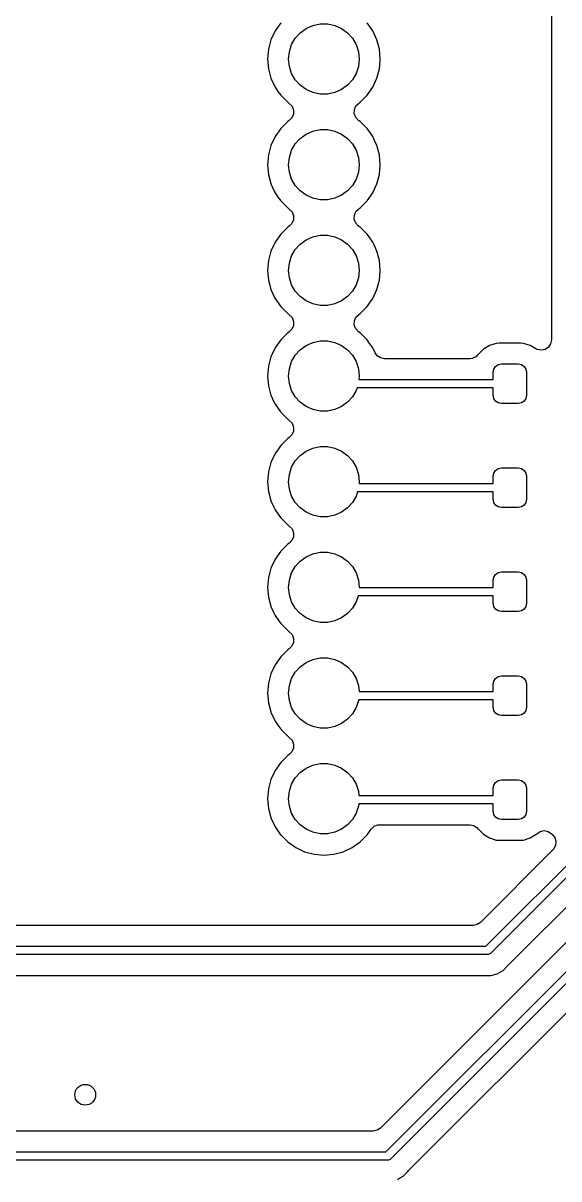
# Model space of a CAD drawing. Extents: x 17 to 170, y -181 to -32.
# Drawn here: x 133.47 to 146.35, y -122.61 to -94.83 of the extents above; entities that cross this region are included whole.
import ezdxf

# ---------------------------------------------------------------- set-up
doc = ezdxf.new("R2010")
doc.units = 0
doc.layers.add('BLACK', color=7, linetype='CONTINUOUS')

msp = doc.modelspace()

# ---------------------------------------------------------------- linework, layer by layer
at = {"layer": 'BLACK', "linetype": 'CONTINUOUS'}
for p, q in [((146.1745, -84.407585), (146.1745, -102.448276)), ((139.530961, -95.017177), (139.431098, -95.231333)), ((139.530965, -95.017169), (139.530961, -95.017177)), ((139.666504, -94.8236), (139.530965, -95.017169)), ((140.136239, -95.063327), (140.28, -94.958878)), ((140.28, -94.958878), (140.442336, -94.886602)), ((140.442336, -94.886602), (140.616151, -94.849656)), ((140.616151, -94.849656), (140.793849, -94.849656)), ((140.793849, -94.849656), (140.967664, -94.886602)), ((140.967664, -94.886602), (141.13, -94.958878)), ((141.13, -94.958878), (141.273761, -95.063327)), ((141.879035, -95.017171), (141.743495, -94.823599)), ((141.978903, -95.231337), (141.879035, -95.017171)), ((139.431097, -95.231335), (139.369935, -95.459598)), ((139.431098, -95.231333), (139.431097, -95.231335)), ((139.928486, -95.349274), (140.017336, -95.195383)), ((140.017336, -95.195383), (140.136239, -95.063327)), ((141.273761, -95.063327), (141.392664, -95.195383)), ((141.392664, -95.195383), (141.481514, -95.349274)), ((142.040063, -95.459592), (141.978903, -95.231337)), ((139.369935, -95.459598), (139.349341, -95.694994)), ((139.855, -95.695), (139.873575, -95.518275)), ((139.873575, -95.518275), (139.928486, -95.349274)), ((141.481514, -95.349274), (141.536425, -95.518275)), ((141.536425, -95.518275), (141.555, -95.695)), ((142.040063, -95.459595), (142.040063, -95.459592)), ((142.040064, -95.459598), (142.040063, -95.459595)), ((142.060659, -95.694994), (142.040064, -95.459598)), ((139.349341, -95.694994), (139.349341, -95.695005)), ((139.349341, -95.695005), (139.369935, -95.930401)), ((139.873575, -95.871725), (139.855, -95.695)), ((141.555, -95.695), (141.536425, -95.871725)), ((142.046076, -95.861684), (142.060659, -95.695005)), ((142.060659, -95.695005), (142.060659, -95.694994)), ((139.369935, -95.930401), (139.420669, -96.119747)), ((139.420669, -96.119747), (139.431097, -96.158663)), ((139.928486, -96.040726), (139.873575, -95.871725)), ((140.017336, -96.194617), (139.928486, -96.040726)), ((141.481514, -96.040726), (141.392664, -96.194617)), ((141.536425, -95.871725), (141.481514, -96.040726)), ((141.978903, -96.158663), (142.040063, -95.930408)), ((142.040063, -95.930408), (142.046076, -95.861684)), ((139.431097, -96.158663), (139.530965, -96.37283)), ((139.530965, -96.37283), (139.600528, -96.472177)), ((140.136239, -96.326673), (140.017336, -96.194617)), ((140.28, -96.431122), (140.136239, -96.326673)), ((141.273761, -96.326673), (141.13, -96.431122)), ((141.392664, -96.194617), (141.273761, -96.326673)), ((141.743495, -96.566401), (141.879035, -96.37283)), ((141.879035, -96.37283), (141.978903, -96.158663)), ((139.600528, -96.472177), (139.666505, -96.566401)), ((139.666505, -96.566401), (139.833599, -96.733495)), ((140.442336, -96.503398), (140.28, -96.431122)), ((140.616151, -96.540344), (140.442336, -96.503398)), ((140.793849, -96.540344), (140.616151, -96.540344)), ((140.967664, -96.503398), (140.793849, -96.540344)), ((141.13, -96.431122), (140.967664, -96.503398)), ((141.576401, -96.733495), (141.743495, -96.566401)), ((139.833599, -96.733495), (139.872925, -96.761031)), ((139.872925, -96.761031), (139.940107, -96.831209)), ((139.940107, -96.831209), (139.975321, -96.921758)), ((139.975321, -96.921758), (139.973202, -97.01889)), ((141.434678, -97.00824), (141.436797, -96.911108)), ((141.436797, -96.911108), (141.475925, -96.822181)), ((141.475925, -96.822181), (141.537073, -96.761032)), ((141.537073, -96.761032), (141.576401, -96.733495)), ((139.833603, -97.196501), (139.666504, -97.3636)), ((139.872928, -97.168965), (139.833603, -97.196501)), ((139.934074, -97.107818), (139.872928, -97.168965)), ((139.973202, -97.01889), (139.934074, -97.107818)), ((141.469891, -97.098789), (141.434678, -97.00824)), ((141.537074, -97.168967), (141.469891, -97.098789)), ((141.576401, -97.196505), (141.537074, -97.168967)), ((141.743495, -97.363599), (141.576401, -97.196505)), ((139.666504, -97.3636), (139.530965, -97.557169)), ((140.136239, -97.603327), (140.28, -97.498878)), ((140.28, -97.498878), (140.442336, -97.426602)), ((140.442336, -97.426602), (140.616151, -97.389656)), ((140.616151, -97.389656), (140.793849, -97.389656)), ((140.793849, -97.389656), (140.967664, -97.426602)), ((140.967664, -97.426602), (141.13, -97.498878)), ((141.13, -97.498878), (141.273761, -97.603327)), ((141.829724, -97.486747), (141.743495, -97.363599)), ((141.879034, -97.557169), (141.829724, -97.486747)), ((139.431097, -97.771335), (139.369935, -97.999598)), ((139.431098, -97.771333), (139.431097, -97.771335)), ((139.530961, -97.557177), (139.431098, -97.771333)), ((139.530965, -97.557169), (139.530961, -97.557177)), ((139.928486, -97.889274), (140.017336, -97.735383)), ((140.017336, -97.735383), (140.136239, -97.603327)), ((141.273761, -97.603327), (141.392664, -97.735383)), ((141.392664, -97.735383), (141.481514, -97.889274)), ((141.879038, -97.557177), (141.879034, -97.557169)), ((141.922556, -97.650501), (141.879038, -97.557177)), ((141.978903, -97.771337), (141.922556, -97.650501)), ((142.040063, -97.999592), (141.978903, -97.771337)), ((139.369935, -97.999598), (139.349341, -98.234994)), ((139.855, -98.235), (139.873575, -98.058275)), ((139.873575, -98.058275), (139.928486, -97.889274)), ((141.481514, -97.889274), (141.536425, -98.058275)), ((141.536425, -98.058275), (141.555, -98.235)), ((142.040063, -97.999595), (142.040063, -97.999592)), ((142.040064, -97.999598), (142.040063, -97.999595)), ((142.060659, -98.234994), (142.040064, -97.999598)), ((139.349341, -98.234994), (139.349341, -98.235005)), ((139.349341, -98.235005), (139.369935, -98.470401)), ((139.873575, -98.411725), (139.855, -98.235)), ((141.555, -98.235), (141.536425, -98.411725)), ((142.040064, -98.470401), (142.060659, -98.235005)), ((142.060659, -98.235005), (142.060659, -98.234994)), ((139.369935, -98.470401), (139.428417, -98.688663)), ((139.928486, -98.580726), (139.873575, -98.411725)), ((140.017336, -98.734617), (139.928486, -98.580726)), ((141.481514, -98.580726), (141.392664, -98.734617)), ((141.536425, -98.411725), (141.481514, -98.580726)), ((141.978903, -98.698663), (142.040063, -98.470408)), ((142.040063, -98.470408), (142.040064, -98.470401)), ((139.428417, -98.688663), (139.431097, -98.698663)), ((139.431097, -98.698663), (139.510305, -98.868524)), ((139.510305, -98.868524), (139.530965, -98.91283)), ((140.136239, -98.866673), (140.017336, -98.734617)), ((140.28, -98.971122), (140.136239, -98.866673)), ((141.273761, -98.866673), (141.13, -98.971122)), ((141.392664, -98.734617), (141.273761, -98.866673)), ((141.879035, -98.91283), (141.978903, -98.698663)), ((139.530965, -98.91283), (139.600528, -99.012177)), ((139.600528, -99.012177), (139.666505, -99.106401)), ((139.666505, -99.106401), (139.833599, -99.273495)), ((140.442336, -99.043398), (140.28, -98.971122)), ((140.616151, -99.080344), (140.442336, -99.043398)), ((140.793849, -99.080344), (140.616151, -99.080344)), ((140.967664, -99.043398), (140.793849, -99.080344)), ((141.13, -98.971122), (140.967664, -99.043398)), ((141.576401, -99.273495), (141.743495, -99.106401)), ((141.743495, -99.106401), (141.879035, -98.91283)), ((139.833599, -99.273495), (139.872925, -99.301031)), ((139.872925, -99.301031), (139.940107, -99.371209)), ((139.940107, -99.371209), (139.975321, -99.461758)), ((139.975321, -99.461758), (139.973202, -99.55889)), ((141.434678, -99.54824), (141.436797, -99.451108)), ((141.436797, -99.451108), (141.475925, -99.362181)), ((141.475925, -99.362181), (141.537073, -99.301032)), ((141.537073, -99.301032), (141.576401, -99.273495)), ((139.833603, -99.736501), (139.666504, -99.9036)), ((139.872928, -99.708965), (139.833603, -99.736501)), ((139.934074, -99.647818), (139.872928, -99.708965)), ((139.973202, -99.55889), (139.934074, -99.647818)), ((141.469891, -99.638789), (141.434678, -99.54824)), ((141.537074, -99.708967), (141.469891, -99.638789)), ((141.576401, -99.736505), (141.537074, -99.708967)), ((141.743495, -99.903599), (141.576401, -99.736505)), ((139.666504, -99.9036), (139.530965, -100.097169)), ((140.28, -100.038878), (140.442336, -99.966602)), ((140.442336, -99.966602), (140.616151, -99.929656)), ((140.616151, -99.929656), (140.793849, -99.929656)), ((140.793849, -99.929656), (140.967664, -99.966602)), ((140.967664, -99.966602), (141.13, -100.038878)), ((141.791736, -99.972495), (141.743495, -99.903599)), ((141.879034, -100.097169), (141.791736, -99.972495)), ((139.530961, -100.097177), (139.431098, -100.311333)), ((139.530965, -100.097169), (139.530961, -100.097177)), ((139.928486, -100.429274), (140.017336, -100.275383)), ((140.017336, -100.275383), (140.136239, -100.143327)), ((140.136239, -100.143327), (140.28, -100.038878)), ((141.13, -100.038878), (141.273761, -100.143327)), ((141.273761, -100.143327), (141.392664, -100.275383)), ((141.392664, -100.275383), (141.481514, -100.429274)), ((141.879038, -100.097177), (141.879034, -100.097169)), ((141.909994, -100.163562), (141.879038, -100.097177)), ((141.978903, -100.311337), (141.909994, -100.163562)), ((139.369935, -100.539598), (139.349341, -100.774994)), ((139.431097, -100.311335), (139.369935, -100.539598)), ((139.431098, -100.311333), (139.431097, -100.311335)), ((139.873575, -100.598275), (139.928486, -100.429274)), ((141.481514, -100.429274), (141.536425, -100.598275)), ((142.040063, -100.539592), (141.978903, -100.311337)), ((142.040063, -100.539595), (142.040063, -100.539592)), ((142.040064, -100.539598), (142.040063, -100.539595)), ((142.060659, -100.774994), (142.040064, -100.539598)), ((139.349341, -100.774994), (139.349341, -100.775005)), ((139.349341, -100.775005), (139.369935, -101.010401)), ((139.855, -100.775), (139.873575, -100.598275)), ((139.873575, -100.951725), (139.855, -100.775)), ((141.536425, -100.598275), (141.555, -100.775)), ((141.555, -100.775), (141.536425, -100.951725)), ((142.040064, -101.010401), (142.060659, -100.775005)), ((142.060659, -100.775005), (142.060659, -100.774994)), ((139.369935, -101.010401), (139.428417, -101.228663)), ((139.928486, -101.120726), (139.873575, -100.951725)), ((140.017336, -101.274617), (139.928486, -101.120726)), ((141.481514, -101.120726), (141.392664, -101.274617)), ((141.536425, -100.951725), (141.481514, -101.120726)), ((141.978903, -101.238663), (142.040063, -101.010408)), ((142.040063, -101.010408), (142.040064, -101.010401)), ((139.428417, -101.228663), (139.431097, -101.238663)), ((139.431097, -101.238663), (139.524848, -101.439713)), ((140.136239, -101.406673), (140.017336, -101.274617)), ((140.28, -101.511122), (140.136239, -101.406673)), ((141.273761, -101.406673), (141.13, -101.511122)), ((141.392664, -101.274617), (141.273761, -101.406673)), ((141.879035, -101.45283), (141.978903, -101.238663)), ((144.60087, -117.022708), (160.334427, -101.289151)), ((139.524848, -101.439713), (139.530965, -101.45283)), ((139.530965, -101.45283), (139.635418, -101.602005)), ((139.635418, -101.602005), (139.666505, -101.646401)), ((139.666505, -101.646401), (139.833599, -101.813495)), ((140.442336, -101.583398), (140.28, -101.511122)), ((140.616151, -101.620344), (140.442336, -101.583398)), ((140.793849, -101.620344), (140.616151, -101.620344)), ((140.967664, -101.583398), (140.793849, -101.620344)), ((141.13, -101.511122), (140.967664, -101.583398)), ((141.576401, -101.813495), (141.743495, -101.646401)), ((141.743495, -101.646401), (141.879035, -101.45283)), ((160.47671, -101.42971), (144.713003, -117.193419)), ((139.833599, -101.813495), (139.872925, -101.841031)), ((139.872925, -101.841031), (139.940107, -101.911209)), ((139.940107, -101.911209), (139.975321, -102.001758)), ((141.436797, -101.991108), (141.475925, -101.902181)), ((141.475925, -101.902181), (141.537073, -101.841032)), ((141.537073, -101.841032), (141.576401, -101.813495)), ((139.934074, -102.187818), (139.872928, -102.248965)), ((139.973202, -102.09889), (139.934074, -102.187818)), ((139.975321, -102.001758), (139.973202, -102.09889)), ((141.434678, -102.08824), (141.436797, -101.991108)), ((141.469891, -102.178789), (141.434678, -102.08824)), ((141.537074, -102.248967), (141.469891, -102.178789)), ((139.666504, -102.4436), (139.530965, -102.637169)), ((139.833603, -102.276501), (139.666504, -102.4436)), ((139.872928, -102.248965), (139.833603, -102.276501)), ((140.28, -102.578878), (140.442336, -102.506602)), ((140.442336, -102.506602), (140.616151, -102.469656)), ((140.616151, -102.469656), (140.793849, -102.469656)), ((140.793849, -102.469656), (140.967664, -102.506602)), ((140.967664, -102.506602), (141.13, -102.578878)), ((141.576401, -102.276505), (141.537074, -102.248967)), ((141.743495, -102.443599), (141.576401, -102.276505)), ((141.788505, -102.50788), (141.743495, -102.443599)), ((141.879034, -102.637169), (141.788505, -102.50788)), ((146.1745, -102.448276), (146.155546, -102.543564)), ((139.530961, -102.637177), (139.431098, -102.851333)), ((139.530965, -102.637169), (139.530961, -102.637177)), ((140.017336, -102.815383), (140.136239, -102.683327)), ((140.136239, -102.683327), (140.28, -102.578878)), ((141.13, -102.578878), (141.273761, -102.683327)), ((141.273761, -102.683327), (141.392664, -102.815383)), ((141.879036, -102.637173), (141.879034, -102.637169)), ((141.934322, -102.755733), (141.879036, -102.637173)), ((141.983922, -102.82657), (141.934322, -102.755733)), ((144.419523, -102.78982), (144.41024, -102.80167)), ((144.539816, -102.669527), (144.419523, -102.78982)), ((144.685391, -102.581522), (144.539816, -102.669527)), ((144.847803, -102.530914), (144.685391, -102.581522)), ((144.847811, -102.530912), (144.847803, -102.530914)), ((144.918369, -102.5245), (144.847811, -102.530912)), ((144.918384, -102.5245), (144.918369, -102.5245)), ((145.431616, -102.5245), (144.918384, -102.5245)), ((145.43163, -102.5245), (145.431616, -102.5245)), ((145.502188, -102.530912), (145.43163, -102.5245)), ((145.502196, -102.530914), (145.502188, -102.530912)), ((145.664608, -102.581522), (145.502196, -102.530914)), ((145.796682, -102.661365), (145.664608, -102.581522)), ((145.830212, -102.678322), (145.796682, -102.661365)), ((145.9255, -102.697276), (145.830212, -102.678322)), ((146.020788, -102.678322), (145.9255, -102.697276)), ((146.10157, -102.624346), (146.020788, -102.678322)), ((146.155546, -102.543564), (146.10157, -102.624346)), ((139.431097, -102.851335), (139.369935, -103.079598)), ((139.431098, -102.851333), (139.431097, -102.851335)), ((139.873575, -103.138275), (139.928486, -102.969274)), ((139.928486, -102.969274), (140.017336, -102.815383)), ((141.392664, -102.815383), (141.481514, -102.969274)), ((141.481514, -102.969274), (141.536425, -103.138275)), ((142.064704, -102.880546), (141.983922, -102.82657)), ((142.159992, -102.8995), (142.064704, -102.880546)), ((144.212785, -102.8995), (142.159992, -102.8995)), ((144.272376, -102.892264), (144.212785, -102.8995)), ((144.360359, -102.851057), (144.272376, -102.892264)), ((144.407453, -102.799487), (144.360359, -102.851057)), ((144.41024, -102.80167), (144.407453, -102.799487)), ((144.833579, -103.083579), (144.898463, -103.040224)), ((144.898463, -103.040224), (144.975, -103.025)), ((144.975, -103.025), (145.375, -103.025)), ((145.375, -103.025), (145.451537, -103.040224)), ((145.451537, -103.040224), (145.516421, -103.083579)), ((139.369935, -103.079598), (139.349341, -103.314994)), ((139.349341, -103.314994), (139.349341, -103.315005)), ((139.349341, -103.315005), (139.369935, -103.550401)), ((139.855, -103.315), (139.873575, -103.138275)), ((139.873575, -103.491725), (139.855, -103.315)), ((141.536425, -103.138275), (141.555, -103.315)), ((141.555, -103.315), (141.546066, -103.4)), ((144.775, -103.225), (144.790224, -103.148463)), ((144.775, -103.4), (144.775, -103.225)), ((144.790224, -103.148463), (144.833579, -103.083579)), ((145.516421, -103.083579), (145.559776, -103.148463)), ((145.559776, -103.148463), (145.575, -103.225)), ((145.575, -103.225), (145.575, -103.775)), ((139.369935, -103.550401), (139.430535, -103.776568)), ((139.928486, -103.660726), (139.873575, -103.491725)), ((141.501245, -103.6), (141.481514, -103.660726)), ((144.775, -103.6), (141.501245, -103.6)), ((141.546066, -103.4), (144.775, -103.4)), ((144.775, -103.775), (144.775, -103.6)), ((145.122813, -117.491421), (159.239801, -103.374433)), ((139.430535, -103.776568), (139.431097, -103.778663)), ((139.431097, -103.778663), (139.502894, -103.932631)), ((140.017336, -103.814617), (139.928486, -103.660726)), ((140.136239, -103.946673), (140.017336, -103.814617)), ((141.392664, -103.814617), (141.273761, -103.946673)), ((141.481514, -103.660726), (141.392664, -103.814617)), ((159.616203, -103.83956), (142.062631, -121.393134)), ((142.197014, -121.966564), (160.334427, -103.829151)), ((144.790224, -103.851537), (144.775, -103.775)), ((144.833579, -103.916421), (144.790224, -103.851537)), ((145.559776, -103.851537), (145.516421, -103.916421)), ((145.575, -103.775), (145.559776, -103.851537)), ((139.502894, -103.932631), (139.530965, -103.99283)), ((139.530965, -103.99283), (139.657422, -104.17343)), ((139.657422, -104.17343), (139.666505, -104.186401)), ((140.28, -104.051122), (140.136239, -103.946673)), ((140.442336, -104.123398), (140.28, -104.051122)), ((140.616151, -104.160344), (140.442336, -104.123398)), ((140.793849, -104.160344), (140.616151, -104.160344)), ((140.967664, -104.123398), (140.793849, -104.160344)), ((141.13, -104.051122), (140.967664, -104.123398)), ((141.273761, -103.946673), (141.13, -104.051122)), ((160.47671, -103.96971), (142.309147, -122.137275)), ((144.898463, -103.959776), (144.833579, -103.916421)), ((144.975, -103.975), (144.898463, -103.959776)), ((145.375, -103.975), (144.975, -103.975)), ((145.451537, -103.959776), (145.375, -103.975)), ((145.516421, -103.916421), (145.451537, -103.959776)), ((139.666505, -104.186401), (139.833599, -104.353495)), ((139.833599, -104.353495), (139.872925, -104.381031)), ((139.872925, -104.381031), (139.940107, -104.451209)), ((139.940107, -104.451209), (139.975321, -104.541758)), ((139.934074, -104.727818), (139.872928, -104.788965)), ((139.973202, -104.63889), (139.934074, -104.727818)), ((139.975321, -104.541758), (139.973202, -104.63889)), ((139.666504, -104.9836), (139.530965, -105.177169)), ((139.833603, -104.816501), (139.666504, -104.9836)), ((139.872928, -104.788965), (139.833603, -104.816501)), ((140.442336, -105.046602), (140.616151, -105.009656)), ((140.616151, -105.009656), (140.793849, -105.009656)), ((140.793849, -105.009656), (140.967664, -105.046602)), ((139.530961, -105.177177), (139.431098, -105.391333)), ((139.530965, -105.177169), (139.530961, -105.177177)), ((140.017336, -105.355383), (140.136239, -105.223327)), ((140.136239, -105.223327), (140.28, -105.118878)), ((140.28, -105.118878), (140.442336, -105.046602)), ((140.967664, -105.046602), (141.13, -105.118878)), ((141.13, -105.118878), (141.273761, -105.223327)), ((141.273761, -105.223327), (141.392664, -105.355383)), ((139.431097, -105.391335), (139.369935, -105.619598)), ((139.431098, -105.391333), (139.431097, -105.391335)), ((139.873575, -105.678275), (139.928486, -105.509274)), ((139.928486, -105.509274), (140.017336, -105.355383)), ((141.392664, -105.355383), (141.481514, -105.509274)), ((141.481514, -105.509274), (141.536425, -105.678275)), ((144.833579, -105.583579), (144.898463, -105.540224)), ((144.898463, -105.540224), (144.975, -105.525)), ((144.975, -105.525), (145.375, -105.525)), ((145.375, -105.525), (145.451537, -105.540224)), ((145.451537, -105.540224), (145.516421, -105.583579)), ((139.369935, -105.619598), (139.349341, -105.854994)), ((139.855, -105.855), (139.873575, -105.678275)), ((141.536425, -105.678275), (141.555, -105.855)), ((144.775, -105.725), (144.790224, -105.648463)), ((144.775, -105.9), (144.775, -105.725)), ((144.790224, -105.648463), (144.833579, -105.583579)), ((145.516421, -105.583579), (145.559776, -105.648463)), ((145.559776, -105.648463), (145.575, -105.725)), ((145.575, -105.725), (145.575, -106.275)), ((139.349341, -105.854994), (139.349341, -105.855005)), ((139.349341, -105.855005), (139.369935, -106.090401)), ((139.369935, -106.090401), (139.428417, -106.308663)), ((139.873575, -106.031725), (139.855, -105.855)), ((139.928486, -106.200726), (139.873575, -106.031725)), ((141.514241, -106.1), (141.481514, -106.200726)), ((144.775, -106.1), (141.514241, -106.1)), ((141.555, -105.855), (141.55027, -105.9)), ((141.55027, -105.9), (144.775, -105.9)), ((142.739436, -122.414797), (159.239802, -105.914431)), ((144.775, -106.275), (144.775, -106.1)), ((139.428417, -106.308663), (139.431097, -106.318663)), ((139.431097, -106.318663), (139.50051, -106.46752)), ((140.017336, -106.354617), (139.928486, -106.200726)), ((140.136239, -106.486673), (140.017336, -106.354617)), ((141.392664, -106.354617), (141.273761, -106.486673)), ((141.481514, -106.200726), (141.392664, -106.354617)), ((144.790224, -106.351537), (144.775, -106.275)), ((144.833579, -106.416421), (144.790224, -106.351537)), ((145.559776, -106.351537), (145.516421, -106.416421)), ((145.575, -106.275), (145.559776, -106.351537)), ((139.50051, -106.46752), (139.530965, -106.53283)), ((139.530965, -106.53283), (139.635418, -106.682005)), ((139.635418, -106.682005), (139.666505, -106.726401)), ((140.28, -106.591122), (140.136239, -106.486673)), ((140.442336, -106.663398), (140.28, -106.591122)), ((140.616151, -106.700344), (140.442336, -106.663398)), ((140.967664, -106.663398), (140.793849, -106.700344)), ((141.13, -106.591122), (140.967664, -106.663398)), ((141.273761, -106.486673), (141.13, -106.591122)), ((144.898463, -106.459776), (144.833579, -106.416421)), ((144.975, -106.475), (144.898463, -106.459776)), ((145.375, -106.475), (144.975, -106.475)), ((145.451537, -106.459776), (145.375, -106.475)), ((145.516421, -106.416421), (145.451537, -106.459776)), ((139.666505, -106.726401), (139.833599, -106.893495)), ((139.833599, -106.893495), (139.872925, -106.921031)), ((139.872925, -106.921031), (139.940107, -106.991209)), ((140.793849, -106.700344), (140.616151, -106.700344)), ((139.973202, -107.17889), (139.934074, -107.267818)), ((139.940107, -106.991209), (139.975321, -107.081758)), ((139.975321, -107.081758), (139.973202, -107.17889)), ((139.833603, -107.356501), (139.666504, -107.5236)), ((139.872928, -107.328965), (139.833603, -107.356501)), ((139.934074, -107.267818), (139.872928, -107.328965)), ((139.530961, -107.717177), (139.431098, -107.931333)), ((139.530965, -107.717169), (139.530961, -107.717177)), ((139.666504, -107.5236), (139.530965, -107.717169)), ((140.017336, -107.895383), (140.136239, -107.763327)), ((140.136239, -107.763327), (140.28, -107.658878)), ((140.28, -107.658878), (140.442336, -107.586602)), ((140.442336, -107.586602), (140.616151, -107.549656)), ((140.616151, -107.549656), (140.793849, -107.549656)), ((140.793849, -107.549656), (140.967664, -107.586602)), ((140.967664, -107.586602), (141.13, -107.658878)), ((141.13, -107.658878), (141.273761, -107.763327)), ((141.273761, -107.763327), (141.392664, -107.895383)), ((139.431097, -107.931335), (139.369935, -108.159598)), ((139.431098, -107.931333), (139.431097, -107.931335)), ((139.873575, -108.218275), (139.928486, -108.049274)), ((139.928486, -108.049274), (140.017336, -107.895383)), ((141.392664, -107.895383), (141.481514, -108.049274)), ((141.481514, -108.049274), (141.536425, -108.218275)), ((144.833579, -108.083579), (144.898463, -108.040224)), ((144.898463, -108.040224), (144.975, -108.025)), ((144.975, -108.025), (145.375, -108.025)), ((145.375, -108.025), (145.451537, -108.040224)), ((145.451537, -108.040224), (145.516421, -108.083579)), ((139.369935, -108.159598), (139.349341, -108.394994)), ((139.855, -108.395), (139.873575, -108.218275)), ((141.536425, -108.218275), (141.555, -108.395)), ((144.775, -108.225), (144.790224, -108.148463)), ((144.775, -108.4), (144.775, -108.225)), ((144.790224, -108.148463), (144.833579, -108.083579)), ((145.516421, -108.083579), (145.559776, -108.148463)), ((145.559776, -108.148463), (145.575, -108.225)), ((145.575, -108.225), (145.575, -108.775)), ((139.349341, -108.394994), (139.349341, -108.395005)), ((139.349341, -108.395005), (139.369935, -108.630401)), ((139.369935, -108.630401), (139.428417, -108.848663)), ((139.873575, -108.571725), (139.855, -108.395)), ((139.928486, -108.740726), (139.873575, -108.571725)), ((141.527238, -108.6), (141.481514, -108.740726)), ((142.839452, -108.6), (141.527238, -108.6)), ((141.555, -108.395), (141.554474, -108.4)), ((141.554474, -108.4), (142.839452, -108.4)), ((142.839452, -108.4), (144.775, -108.4)), ((144.775, -108.6), (142.839452, -108.6)), ((144.775, -108.775), (144.775, -108.6)), ((139.428417, -108.848663), (139.431097, -108.858663)), ((139.431097, -108.858663), (139.491391, -108.987963)), ((140.017336, -108.894617), (139.928486, -108.740726)), ((140.136239, -109.026673), (140.017336, -108.894617)), ((141.392664, -108.894617), (141.273761, -109.026673)), ((141.481514, -108.740726), (141.392664, -108.894617)), ((144.790224, -108.851537), (144.775, -108.775)), ((144.833579, -108.916421), (144.790224, -108.851537)), ((145.559776, -108.851537), (145.516421, -108.916421)), ((145.575, -108.775), (145.559776, -108.851537)), ((139.491391, -108.987963), (139.530965, -109.07283)), ((139.530965, -109.07283), (139.635418, -109.222005)), ((140.28, -109.131122), (140.136239, -109.026673)), ((140.442336, -109.203398), (140.28, -109.131122)), ((141.13, -109.131122), (140.967664, -109.203398)), ((141.273761, -109.026673), (141.13, -109.131122)), ((144.898463, -108.959776), (144.833579, -108.916421)), ((144.975, -108.975), (144.898463, -108.959776)), ((145.375, -108.975), (144.975, -108.975)), ((145.451537, -108.959776), (145.375, -108.975)), ((145.516421, -108.916421), (145.451537, -108.959776)), ((139.635418, -109.222005), (139.666505, -109.266401)), ((139.666505, -109.266401), (139.833599, -109.433495)), ((139.833599, -109.433495), (139.872925, -109.461031)), ((139.872925, -109.461031), (139.940107, -109.531209)), ((140.616151, -109.240344), (140.442336, -109.203398)), ((140.793849, -109.240344), (140.616151, -109.240344)), ((140.967664, -109.203398), (140.793849, -109.240344)), ((139.973202, -109.71889), (139.934074, -109.807818)), ((139.940107, -109.531209), (139.975321, -109.621758)), ((139.975321, -109.621758), (139.973202, -109.71889)), ((139.833603, -109.896501), (139.666504, -110.0636)), ((139.872928, -109.868965), (139.833603, -109.896501)), ((139.934074, -109.807818), (139.872928, -109.868965)), ((139.530961, -110.257177), (139.431098, -110.471333)), ((139.530965, -110.257169), (139.530961, -110.257177)), ((139.666504, -110.0636), (139.530965, -110.257169)), ((140.136239, -110.303327), (140.28, -110.198878)), ((140.28, -110.198878), (140.442336, -110.126602)), ((140.442336, -110.126602), (140.616151, -110.089656)), ((140.616151, -110.089656), (140.793849, -110.089656)), ((140.793849, -110.089656), (140.967664, -110.126602)), ((140.967664, -110.126602), (141.13, -110.198878)), ((141.13, -110.198878), (141.273761, -110.303327)), ((139.431097, -110.471335), (139.369935, -110.699598)), ((139.431098, -110.471333), (139.431097, -110.471335)), ((139.928486, -110.589274), (140.017336, -110.435383)), ((140.017336, -110.435383), (140.136239, -110.303327)), ((141.273761, -110.303327), (141.392664, -110.435383)), ((141.392664, -110.435383), (141.481514, -110.589274)), ((144.833579, -110.583579), (144.898463, -110.540224)), ((144.898463, -110.540224), (144.975, -110.525)), ((144.975, -110.525), (145.375, -110.525)), ((145.375, -110.525), (145.451537, -110.540224)), ((145.451537, -110.540224), (145.516421, -110.583579)), ((139.369935, -110.699598), (139.349341, -110.934994)), ((139.855, -110.935), (139.873575, -110.758275)), ((139.873575, -110.758275), (139.928486, -110.589274)), ((141.481514, -110.589274), (141.536425, -110.758275)), ((141.536425, -110.758275), (141.551321, -110.9)), ((144.775, -110.725), (144.790224, -110.648463)), ((144.775, -110.9), (144.775, -110.725)), ((144.790224, -110.648463), (144.833579, -110.583579)), ((145.516421, -110.583579), (145.559776, -110.648463)), ((145.559776, -110.648463), (145.575, -110.725)), ((145.575, -110.725), (145.575, -111.275)), ((139.349341, -110.934994), (139.349341, -110.935005)), ((139.349341, -110.935005), (139.369935, -111.170401)), ((139.873575, -111.111725), (139.855, -110.935)), ((139.928486, -111.280726), (139.873575, -111.111725)), ((141.536425, -111.111725), (141.481514, -111.280726)), ((141.537657, -111.1), (141.536425, -111.111725)), ((144.775, -111.1), (141.537657, -111.1)), ((141.551321, -110.9), (144.775, -110.9)), ((144.775, -111.275), (144.775, -111.1)), ((139.369935, -111.170401), (139.428417, -111.388663)), ((139.428417, -111.388663), (139.431097, -111.398663)), ((139.431097, -111.398663), (139.522731, -111.595172)), ((140.017336, -111.434617), (139.928486, -111.280726)), ((141.481514, -111.280726), (141.392664, -111.434617)), ((144.790224, -111.351537), (144.775, -111.275)), ((144.833579, -111.416421), (144.790224, -111.351537)), ((145.559776, -111.351537), (145.516421, -111.416421)), ((145.575, -111.275), (145.559776, -111.351537)), ((139.522731, -111.595172), (139.530965, -111.61283)), ((139.530965, -111.61283), (139.599129, -111.710179)), ((140.136239, -111.566673), (140.017336, -111.434617)), ((140.28, -111.671122), (140.136239, -111.566673)), ((140.442336, -111.743398), (140.28, -111.671122)), ((141.13, -111.671122), (140.967664, -111.743398)), ((141.273761, -111.566673), (141.13, -111.671122)), ((141.392664, -111.434617), (141.273761, -111.566673)), ((144.898463, -111.459776), (144.833579, -111.416421)), ((144.975, -111.475), (144.898463, -111.459776)), ((145.375, -111.475), (144.975, -111.475)), ((145.451537, -111.459776), (145.375, -111.475)), ((145.516421, -111.416421), (145.451537, -111.459776)), ((139.599129, -111.710179), (139.666505, -111.806401)), ((139.666505, -111.806401), (139.833599, -111.973495)), ((140.616151, -111.780344), (140.442336, -111.743398)), ((140.793849, -111.780344), (140.616151, -111.780344)), ((140.967664, -111.743398), (140.793849, -111.780344)), ((139.833599, -111.973495), (139.872925, -112.001031)), ((139.872925, -112.001031), (139.940107, -112.071209)), ((139.940107, -112.071209), (139.975321, -112.161758)), ((139.975321, -112.161758), (139.973202, -112.25889)), ((139.833603, -112.436501), (139.666504, -112.6036)), ((139.872928, -112.408965), (139.833603, -112.436501)), ((139.934074, -112.347818), (139.872928, -112.408965)), ((139.973202, -112.25889), (139.934074, -112.347818)), ((139.530961, -112.797177), (139.431098, -113.011333)), ((139.530965, -112.797169), (139.530961, -112.797177)), ((139.666504, -112.6036), (139.530965, -112.797169)), ((140.136239, -112.843327), (140.28, -112.738878)), ((140.28, -112.738878), (140.442336, -112.666602)), ((140.442336, -112.666602), (140.616151, -112.629656)), ((140.616151, -112.629656), (140.793849, -112.629656)), ((140.793849, -112.629656), (140.967664, -112.666602)), ((140.967664, -112.666602), (141.13, -112.738878)), ((141.13, -112.738878), (141.273761, -112.843327)), ((139.431097, -113.011335), (139.369935, -113.239598)), ((139.431098, -113.011333), (139.431097, -113.011335)), ((139.928486, -113.129274), (140.017336, -112.975383)), ((140.017336, -112.975383), (140.136239, -112.843327)), ((141.273761, -112.843327), (141.392664, -112.975383)), ((141.392664, -112.975383), (141.481514, -113.129274)), ((144.833579, -113.083579), (144.898463, -113.040224)), ((144.898463, -113.040224), (144.975, -113.025)), ((144.975, -113.025), (145.375, -113.025)), ((145.375, -113.025), (145.451537, -113.040224)), ((145.451537, -113.040224), (145.516421, -113.083579)), ((139.369935, -113.239598), (139.349341, -113.474994)), ((139.855, -113.475), (139.873575, -113.298275)), ((139.873575, -113.298275), (139.928486, -113.129274)), ((141.481514, -113.129274), (141.536425, -113.298275)), ((141.536425, -113.298275), (141.547117, -113.4)), ((144.775, -113.225), (144.790224, -113.148463)), ((144.775, -113.4), (144.775, -113.225)), ((144.790224, -113.148463), (144.833579, -113.083579)), ((145.516421, -113.083579), (145.559776, -113.148463)), ((145.559776, -113.148463), (145.575, -113.225)), ((145.575, -113.225), (145.575, -113.775)), ((139.349341, -113.474994), (139.349341, -113.475005)), ((139.349341, -113.475005), (139.369935, -113.710401)), ((139.873575, -113.651725), (139.855, -113.475)), ((141.541862, -113.6), (141.536425, -113.651725)), ((144.775, -113.6), (141.541862, -113.6)), ((141.547117, -113.4), (144.775, -113.4)), ((144.775, -113.775), (144.775, -113.6)), ((139.369935, -113.710401), (139.428417, -113.928663)), ((139.928486, -113.820726), (139.873575, -113.651725)), ((140.017336, -113.974617), (139.928486, -113.820726)), ((141.481514, -113.820726), (141.392664, -113.974617)), ((141.536425, -113.651725), (141.481514, -113.820726)), ((144.790224, -113.851537), (144.775, -113.775)), ((144.833579, -113.916421), (144.790224, -113.851537)), ((145.559776, -113.851537), (145.516421, -113.916421)), ((145.575, -113.775), (145.559776, -113.851537)), ((139.428417, -113.928663), (139.431097, -113.938663)), ((139.431097, -113.938663), (139.524747, -114.139495)), ((139.524747, -114.139495), (139.530965, -114.15283)), ((139.530965, -114.15283), (139.662808, -114.341122)), ((140.136239, -114.106673), (140.017336, -113.974617)), ((140.28, -114.211122), (140.136239, -114.106673)), ((141.273761, -114.106673), (141.13, -114.211122)), ((141.392664, -113.974617), (141.273761, -114.106673)), ((141.84133, -114.206677), (141.911511, -114.139495)), ((141.911511, -114.139495), (142.00206, -114.104283)), ((142.00206, -114.104283), (142.045298, -114.1005)), ((142.045298, -114.1005), (144.212785, -114.1005)), ((144.212785, -114.1005), (144.308073, -114.119454)), ((144.308073, -114.119454), (144.388855, -114.17343)), ((144.388855, -114.17343), (144.409076, -114.199241)), ((144.898463, -113.959776), (144.833579, -113.916421)), ((144.975, -113.975), (144.898463, -113.959776)), ((145.375, -113.975), (144.975, -113.975)), ((145.451537, -113.959776), (145.375, -113.975)), ((145.516421, -113.916421), (145.451537, -113.959776)), ((139.662808, -114.341122), (139.666505, -114.346401)), ((139.666505, -114.346401), (139.833599, -114.513495)), ((140.442336, -114.283398), (140.28, -114.211122)), ((140.616151, -114.320344), (140.442336, -114.283398)), ((140.793849, -114.320344), (140.616151, -114.320344)), ((140.967664, -114.283398), (140.793849, -114.320344)), ((141.13, -114.211122), (140.967664, -114.283398)), ((141.576401, -114.513495), (141.743495, -114.346401)), ((141.743495, -114.346401), (141.84133, -114.206677)), ((144.409076, -114.199241), (144.41024, -114.19833)), ((144.41024, -114.19833), (144.419523, -114.210179)), ((144.419523, -114.210179), (144.419526, -114.210182)), ((144.419526, -114.210182), (144.419528, -114.210185)), ((144.419528, -114.210185), (144.539815, -114.330472)), ((144.539815, -114.330472), (144.566165, -114.346401)), ((144.566165, -114.346401), (144.685391, -114.418477)), ((144.685391, -114.418477), (144.685393, -114.418477)), ((144.685393, -114.418477), (144.685394, -114.418478)), ((144.685394, -114.418478), (144.847804, -114.469086)), ((145.502196, -114.469086), (145.664606, -114.418478)), ((145.664606, -114.418478), (145.810185, -114.330472)), ((145.810185, -114.330472), (145.823933, -114.316723)), ((145.823933, -114.316723), (145.904712, -114.26275)), ((145.904712, -114.26275), (146, -114.243796)), ((146, -114.243796), (146.095288, -114.26275)), ((146.095288, -114.26275), (146.176066, -114.316723)), ((146.176066, -114.316723), (146.189815, -114.330472)), ((146.189815, -114.330472), (146.189821, -114.330476)), ((146.189821, -114.330476), (146.190309, -114.330858)), ((146.190309, -114.330858), (146.190962, -114.331618)), ((146.190962, -114.331618), (146.200466, -114.341122)), ((146.200466, -114.341122), (146.199747, -114.34184)), ((146.199747, -114.34184), (146.253631, -114.404543)), ((146.253631, -114.404543), (146.283935, -114.496851)), ((139.833599, -114.513495), (140.02717, -114.649035)), ((140.02717, -114.649035), (140.241337, -114.748903)), ((141.168663, -114.748903), (141.38283, -114.649035)), ((141.38283, -114.649035), (141.576401, -114.513495)), ((146.212821, -114.70294), (144.466487, -116.449277)), ((144.847804, -114.469086), (144.847808, -114.469086)), ((144.847808, -114.469086), (144.847811, -114.469087)), ((144.847811, -114.469087), (144.918369, -114.475499)), ((144.918369, -114.475499), (144.918377, -114.475499)), ((144.918377, -114.475499), (144.918384, -114.4755)), ((144.918384, -114.4755), (144.91839, -114.4755)), ((144.91839, -114.4755), (145.43161, -114.4755)), ((145.43161, -114.4755), (145.431616, -114.4755)), ((145.431616, -114.4755), (145.431623, -114.475499)), ((145.431623, -114.475499), (145.43163, -114.475499)), ((145.43163, -114.475499), (145.502188, -114.469087)), ((145.502188, -114.469087), (145.502189, -114.469086)), ((145.502189, -114.469086), (145.502196, -114.469086)), ((146.232764, -114.680429), (146.212821, -114.70294)), ((146.276607, -114.593729), (146.232764, -114.680429)), ((146.283935, -114.496851), (146.276607, -114.593729)), ((140.241337, -114.748903), (140.469592, -114.810063)), ((140.469592, -114.810063), (140.469595, -114.810063)), ((140.469595, -114.810063), (140.469598, -114.810064)), ((140.469598, -114.810064), (140.704995, -114.830659)), ((140.704995, -114.830659), (140.705, -114.830659)), ((140.705, -114.830659), (140.705005, -114.830659)), ((140.705005, -114.830659), (140.940401, -114.810064)), ((140.940401, -114.810064), (140.940403, -114.810063)), ((140.940403, -114.810063), (140.940408, -114.810063)), ((140.940408, -114.810063), (141.168663, -114.748903)), ((144.290417, -116.522208), (118.680775, -116.522208)), ((144.385705, -116.503254), (144.290417, -116.522208)), ((144.466487, -116.449277), (144.385705, -116.503254)), ((118.759836, -117.022708), (144.60087, -117.022708)), ((144.642292, -117.222708), (118.783452, -117.222708)), ((144.661801, -117.220787), (144.642292, -117.222708)), ((144.697849, -117.205855), (144.661801, -117.220787)), ((144.713003, -117.193419), (144.697849, -117.205855)), ((145.011008, -117.603228), (145.122812, -117.491424)), ((145.122812, -117.491424), (145.122813, -117.491421)), ((118.888572, -117.723208), (144.547958, -117.723208)), ((144.547958, -117.723208), (144.547974, -117.723209)), ((144.547974, -117.723209), (144.563235, -117.723209)), ((144.563235, -117.723209), (144.721348, -117.723209)), ((144.721348, -117.723209), (144.721349, -117.723209)), ((144.721349, -117.723209), (144.874077, -117.682285)), ((144.874077, -117.682285), (144.924798, -117.653001)), ((144.924798, -117.653001), (145.011008, -117.603228)), ((142.062631, -121.393134), (141.981849, -121.44711)), ((141.886561, -121.466064), (131.338015, -121.466064)), ((141.981849, -121.44711), (141.886561, -121.466064)), ((130.934507, -121.966564), (142.197014, -121.966564)), ((142.238436, -122.166564), (130.946573, -122.166564)), ((142.257945, -122.164643), (142.238436, -122.166564)), ((142.293993, -122.149711), (142.257945, -122.164643)), ((142.309147, -122.137275), (142.293993, -122.149711)), ((142.607152, -122.547084), (142.718956, -122.43528)), ((142.718956, -122.435278), (142.739416, -122.414819)), ((142.718956, -122.43528), (142.718956, -122.435278)), ((142.739416, -122.414819), (142.739436, -122.414797)), ((142.470221, -122.626141), (142.52034, -122.597203)), ((142.52034, -122.597203), (142.607152, -122.547084))]:
    msp.add_line(p, q, dxfattribs=at)
at = {"layer": 'BLACK'}
msp.add_circle((134.965599, -120.592633), 0.25, dxfattribs=at)

doc.saveas('drawing.dxf')
